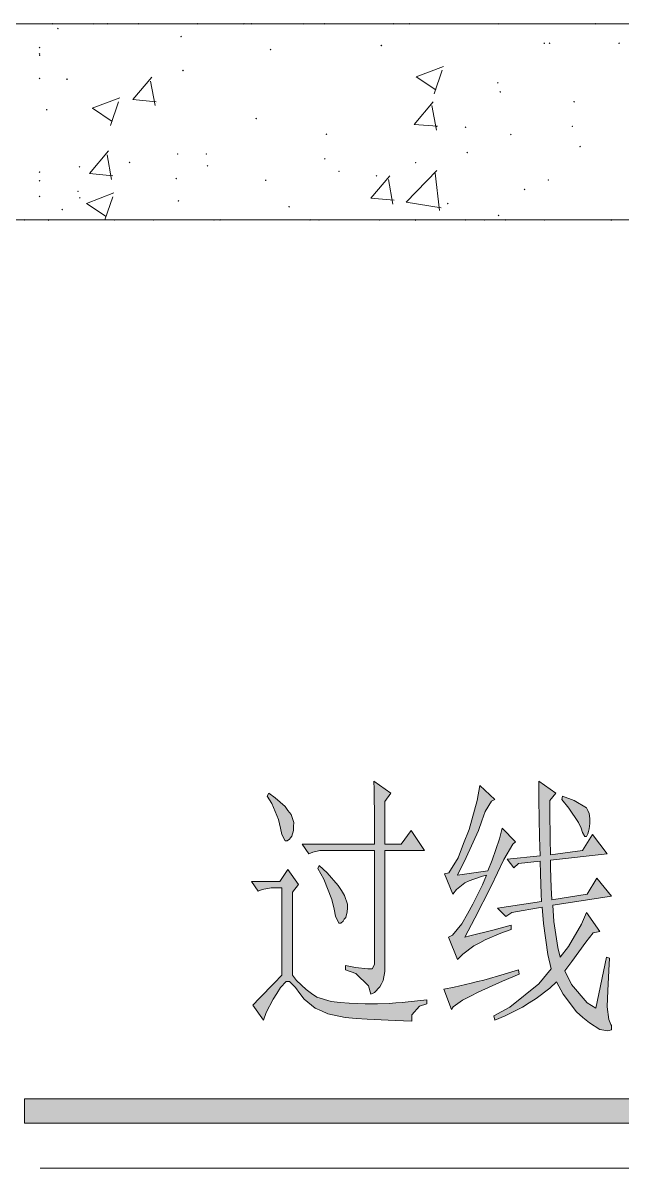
# Model space of a CAD drawing. Header units: millimetres. Extents: x -4415 to 173792, y -78716 to 47289.
# Drawn here: x 13987 to 16660, y -34156 to -29048 of the extents above; entities that cross this region are included whole.
import ezdxf

# ---------------------------------------------------------------- set-up
doc = ezdxf.new("R2010")
doc.units = ezdxf.units.MM

msp = doc.modelspace()

# ---------------------------------------------------------------- hatches: boundary and pattern name
h = msp.add_hatch(color=0)
h.dxf.hatch_style = 2
h.paths.add_polyline_path([(14119.8, -29056.1), (14115.8, -29052.1), (14119.8, -29048.1), (14123.8, -29052.1)])
h = msp.add_hatch(color=0)
h.dxf.hatch_style = 2
h.paths.add_polyline_path([(14302.3, -29056.1), (14298.3, -29052.1), (14302.3, -29048.1), (14306.3, -29052.1)])
h = msp.add_hatch(color=0)
h.dxf.hatch_style = 2
h.paths.add_polyline_path([(14365.6, -29056.1), (14361.7, -29052.1), (14365.6, -29048.1), (14369.6, -29052.1)])
h = msp.add_hatch(color=0)
h.dxf.hatch_style = 2
h.paths.add_polyline_path([(14365.6, -29056.1), (14361.7, -29052.1), (14365.6, -29048.1), (14369.6, -29052.1)])
h = msp.add_hatch(color=0)
h.dxf.hatch_style = 2
h.paths.add_polyline_path([(14365.6, -29056.1), (14361.7, -29052.1), (14365.6, -29048.1), (14369.6, -29052.1)])
h = msp.add_hatch(color=0)
h.dxf.hatch_style = 2
h.paths.add_polyline_path([(14504.1, -29056.1), (14500.1, -29052.1), (14504.1, -29048.1), (14508.1, -29052.1)])
h = msp.add_hatch(color=0)
h.dxf.hatch_style = 2
h.paths.add_polyline_path([(14767.1, -29056.1), (14763.1, -29052.1), (14767.1, -29048.1), (14771.1, -29052.1)])
h = msp.add_hatch(color=0)
h.dxf.hatch_style = 2
h.paths.add_polyline_path([(14767.1, -29056.1), (14763.1, -29052.1), (14767.1, -29048.1), (14771.1, -29052.1)])
h = msp.add_hatch(color=0)
h.dxf.hatch_style = 2
h.paths.add_polyline_path([(14767.1, -29056.1), (14763.1, -29052.1), (14767.1, -29048.1), (14771.1, -29052.1)])
h = msp.add_hatch(color=0)
h.dxf.hatch_style = 2
h.paths.add_polyline_path([(14973.2, -29056.1), (14969.2, -29052.1), (14973.2, -29048.1), (14977.2, -29052.1)])
h = msp.add_hatch(color=0)
h.dxf.hatch_style = 2
h.paths.add_polyline_path([(14973.2, -29056.1), (14969.2, -29052.1), (14973.2, -29048.1), (14977.2, -29052.1)])
h = msp.add_hatch(color=0)
h.dxf.hatch_style = 2
h.paths.add_polyline_path([(15007.6, -29056.1), (15003.6, -29052.1), (15007.6, -29048.1), (15011.5, -29052.1)])
h = msp.add_hatch(color=0)
h.dxf.hatch_style = 2
h.paths.add_polyline_path([(15007.6, -29056.1), (15003.6, -29052.1), (15007.6, -29048.1), (15011.5, -29052.1)])
h = msp.add_hatch(color=0)
h.dxf.hatch_style = 2
h.paths.add_polyline_path([(15007.6, -29056.1), (15003.6, -29052.1), (15007.6, -29048.1), (15011.5, -29052.1)])
h = msp.add_hatch(color=0)
h.dxf.hatch_style = 2
h.paths.add_polyline_path([(15237.3, -29056.1), (15233.3, -29052.1), (15237.3, -29048.1), (15241.3, -29052.1)])
h = msp.add_hatch(color=0)
h.dxf.hatch_style = 2
h.paths.add_polyline_path([(15237.3, -29056.1), (15233.3, -29052.1), (15237.3, -29048.1), (15241.3, -29052.1)])
h = msp.add_hatch(color=0)
h.dxf.hatch_style = 2
h.paths.add_polyline_path([(15237.3, -29056.1), (15233.3, -29052.1), (15237.3, -29048.1), (15241.3, -29052.1)])
h = msp.add_hatch(color=0)
h.dxf.hatch_style = 2
h.paths.add_polyline_path([(15331.8, -29056.1), (15327.8, -29052.1), (15331.8, -29048.1), (15335.7, -29052.1)])
h = msp.add_hatch(color=0)
h.dxf.hatch_style = 2
h.paths.add_polyline_path([(15331.8, -29056.1), (15327.8, -29052.1), (15331.8, -29048.1), (15335.7, -29052.1)])
h = msp.add_hatch(color=0)
h.dxf.hatch_style = 2
h.paths.add_polyline_path([(15639.9, -29056.1), (15635.9, -29052.1), (15639.9, -29048.1), (15643.8, -29052.1)])
h = msp.add_hatch(color=0)
h.dxf.hatch_style = 2
h.paths.add_polyline_path([(15639.9, -29056.1), (15635.9, -29052.1), (15639.9, -29048.1), (15643.8, -29052.1)])
h = msp.add_hatch(color=0)
h.dxf.hatch_style = 2
h.paths.add_polyline_path([(15639.9, -29056.1), (15635.9, -29052.1), (15639.9, -29048.1), (15643.8, -29052.1)])
h = msp.add_hatch(color=0)
h.dxf.hatch_style = 2
h.paths.add_polyline_path([(15710.7, -29056.1), (15706.7, -29052.1), (15710.7, -29048.1), (15714.7, -29052.1)])
h = msp.add_hatch(color=0)
h.dxf.hatch_style = 2
h.paths.add_polyline_path([(16110.1, -29056.1), (16106.1, -29052.1), (16110.1, -29048.1), (16114, -29052.1)])
h = msp.add_hatch(color=0)
h.dxf.hatch_style = 2
h.paths.add_polyline_path([(16110.1, -29056.1), (16106.1, -29052.1), (16110.1, -29048.1), (16114, -29052.1)])
h = msp.add_hatch(color=0)
h.dxf.hatch_style = 2
h.paths.add_polyline_path([(16110.1, -29056.1), (16106.1, -29052.1), (16110.1, -29048.1), (16114, -29052.1)])
h = msp.add_hatch(color=0)
h.dxf.hatch_style = 2
h.paths.add_polyline_path([(16542.7, -29056.1), (16538.7, -29052.1), (16542.7, -29048.1), (16546.6, -29052.1)])
h = msp.add_hatch(color=0)
h.dxf.hatch_style = 2
h.paths.add_polyline_path([(16542.7, -29056.1), (16538.7, -29052.1), (16542.7, -29048.1), (16546.6, -29052.1)])
h = msp.add_hatch(color=0)
h.dxf.hatch_style = 2
h.paths.add_polyline_path([(14143.4, -29077.6), (14139.4, -29073.6), (14143.4, -29069.6), (14147.4, -29073.6)])
h = msp.add_hatch(color=0)
h.dxf.hatch_style = 2
h.paths.add_polyline_path([(14693, -29113), (14689.1, -29109), (14693, -29105), (14697, -29109)])
h = msp.add_hatch(color=0)
h.dxf.hatch_style = 2
h.paths.add_polyline_path([(14061.8, -29162.4), (14057.9, -29158.4), (14061.8, -29154.4), (14065.8, -29158.4)])
h = msp.add_hatch(color=0)
h.dxf.hatch_style = 2
h.paths.add_polyline_path([(14061.8, -29162.4), (14057.9, -29158.4), (14061.8, -29154.4), (14065.8, -29158.4)])
h = msp.add_hatch(color=0)
h.dxf.hatch_style = 2
h.paths.add_polyline_path([(14061.8, -29162.4), (14057.9, -29158.4), (14061.8, -29154.4), (14065.8, -29158.4)])
h = msp.add_hatch(color=0)
h.dxf.hatch_style = 2
h.paths.add_polyline_path([(15092.4, -29171), (15088.4, -29167), (15092.4, -29163), (15096.4, -29167)])
h = msp.add_hatch(color=0)
h.dxf.hatch_style = 2
h.paths.add_polyline_path([(15586.2, -29152.7), (15582.2, -29148.7), (15586.2, -29144.8), (15590.2, -29148.7)])
h = msp.add_hatch(color=0)
h.dxf.hatch_style = 2
h.paths.add_polyline_path([(16312.9, -29143), (16309, -29139.1), (16312.9, -29135.1), (16316.9, -29139.1)])
h = msp.add_hatch(color=0)
h.dxf.hatch_style = 2
h.paths.add_polyline_path([(16312.9, -29143), (16309, -29139.1), (16312.9, -29135.1), (16316.9, -29139.1)])
h = msp.add_hatch(color=0)
h.dxf.hatch_style = 2
h.paths.add_polyline_path([(16312.9, -29143), (16309, -29139.1), (16312.9, -29135.1), (16316.9, -29139.1)])
h = msp.add_hatch(color=0)
h.dxf.hatch_style = 2
h.paths.add_polyline_path([(16336.6, -29143), (16332.6, -29139.1), (16336.6, -29135.1), (16340.5, -29139.1)])
h = msp.add_hatch(color=0)
h.dxf.hatch_style = 2
h.paths.add_polyline_path([(16646.8, -29143), (16642.8, -29139.1), (16646.8, -29135.1), (16650.8, -29139.1)])
h = msp.add_hatch(color=0)
h.dxf.hatch_style = 2
h.paths.add_polyline_path([(16646.8, -29143), (16642.8, -29139.1), (16646.8, -29135.1), (16650.8, -29139.1)])
h = msp.add_hatch(color=0)
h.dxf.hatch_style = 2
h.paths.add_polyline_path([(16646.8, -29143), (16642.8, -29139.1), (16646.8, -29135.1), (16650.8, -29139.1)])
h = msp.add_hatch(color=0)
h.dxf.hatch_style = 2
h.paths.add_polyline_path([(14061.8, -29190.3), (14057.9, -29186.3), (14061.8, -29182.3), (14065.8, -29186.3)])
h = msp.add_hatch(color=0)
h.dxf.hatch_style = 2
h.paths.add_polyline_path([(14061.8, -29190.3), (14057.9, -29186.3), (14061.8, -29182.3), (14065.8, -29186.3)])
h = msp.add_hatch(color=0)
h.dxf.hatch_style = 2
h.paths.add_polyline_path([(14061.8, -29190.3), (14057.9, -29186.3), (14061.8, -29182.3), (14065.8, -29186.3)])
h = msp.add_hatch(color=0)
h.dxf.hatch_style = 2
h.paths.add_polyline_path([(14061.8, -29196.7), (14057.9, -29192.7), (14061.8, -29188.8), (14065.8, -29192.7)])
h = msp.add_hatch(color=0)
h.dxf.hatch_style = 2
h.paths.add_polyline_path([(14061.8, -29196.7), (14057.9, -29192.7), (14061.8, -29188.8), (14065.8, -29192.7)])
h = msp.add_hatch(color=0)
h.dxf.hatch_style = 2
h.paths.add_polyline_path([(14701.6, -29264.3), (14697.7, -29260.4), (14701.6, -29256.4), (14705.6, -29260.4)])
h = msp.add_hatch(color=0)
h.dxf.hatch_style = 2
h.paths.add_polyline_path([(14061.8, -29299.8), (14057.9, -29295.8), (14061.8, -29291.8), (14065.8, -29295.8)])
h = msp.add_hatch(color=0)
h.dxf.hatch_style = 2
h.paths.add_polyline_path([(14061.8, -29299.8), (14057.9, -29295.8), (14061.8, -29291.8), (14065.8, -29295.8)])
h = msp.add_hatch(color=0)
h.dxf.hatch_style = 2
h.paths.add_polyline_path([(14061.8, -29299.8), (14057.9, -29295.8), (14061.8, -29291.8), (14065.8, -29295.8)])
h = msp.add_hatch(color=0)
h.dxf.hatch_style = 2
h.paths.add_polyline_path([(14184.2, -29303), (14180.2, -29299), (14184.2, -29295.1), (14188.2, -29299)])
h = msp.add_hatch(color=0)
h.dxf.hatch_style = 2
h.paths.add_polyline_path([(16105.8, -29319.1), (16101.8, -29315.1), (16105.8, -29311.2), (16109.7, -29315.1)])
h = msp.add_hatch(color=0)
h.dxf.hatch_style = 2
h.paths.add_polyline_path([(16105.8, -29319.1), (16101.8, -29315.1), (16105.8, -29311.2), (16109.7, -29315.1)])
h = msp.add_hatch(color=0)
h.dxf.hatch_style = 2
h.paths.add_polyline_path([(16105.8, -29319.1), (16101.8, -29315.1), (16105.8, -29311.2), (16109.7, -29315.1)])
h = msp.add_hatch(color=0)
h.dxf.hatch_style = 2
h.paths.add_polyline_path([(16116.5, -29359.9), (16112.5, -29355.9), (16116.5, -29351.9), (16120.5, -29355.9)])
h = msp.add_hatch(color=0)
h.dxf.hatch_style = 2
h.paths.add_polyline_path([(16116.5, -29359.9), (16112.5, -29355.9), (16116.5, -29351.9), (16120.5, -29355.9)])
h = msp.add_hatch(color=0)
h.dxf.hatch_style = 2
h.paths.add_polyline_path([(16116.5, -29359.9), (16112.5, -29355.9), (16116.5, -29351.9), (16120.5, -29355.9)])
h = msp.add_hatch(color=0)
h.dxf.hatch_style = 2
h.paths.add_polyline_path([(16446.1, -29403.9), (16442.1, -29399.9), (16446.1, -29396), (16450, -29399.9)])
h = msp.add_hatch(color=0)
h.dxf.hatch_style = 2
h.paths.add_polyline_path([(14094, -29439.3), (14090.1, -29435.4), (14094, -29431.4), (14098, -29435.4)])
h = msp.add_hatch(color=0)
h.dxf.hatch_style = 2
h.paths.add_polyline_path([(15028, -29479), (15024, -29475.1), (15028, -29471.1), (15031.9, -29475.1)])
h = msp.add_hatch(color=0)
h.dxf.hatch_style = 2
h.paths.add_polyline_path([(15832, -29514.5), (15828, -29510.5), (15832, -29506.5), (15836, -29510.5)])
h = msp.add_hatch(color=0)
h.dxf.hatch_style = 2
h.paths.add_polyline_path([(15961.9, -29517.7), (15957.9, -29513.7), (15961.9, -29509.8), (15965.9, -29513.7)])
h = msp.add_hatch(color=0)
h.dxf.hatch_style = 2
h.paths.add_polyline_path([(16438.5, -29513.4), (16434.6, -29509.4), (16438.5, -29505.5), (16442.5, -29509.4)])
h = msp.add_hatch(color=0)
h.dxf.hatch_style = 2
h.paths.add_polyline_path([(15341.4, -29548.8), (15337.5, -29544.9), (15341.4, -29540.9), (15345.4, -29544.9)])
h = msp.add_hatch(color=0)
h.dxf.hatch_style = 2
h.paths.add_polyline_path([(16163.7, -29549.9), (16159.8, -29545.9), (16163.7, -29542), (16167.7, -29545.9)])
h = msp.add_hatch(color=0)
h.dxf.hatch_style = 2
h.paths.add_polyline_path([(16163.7, -29549.9), (16159.8, -29545.9), (16163.7, -29542), (16167.7, -29545.9)])
h = msp.add_hatch(color=0)
h.dxf.hatch_style = 2
h.paths.add_polyline_path([(16163.7, -29549.9), (16159.8, -29545.9), (16163.7, -29542), (16167.7, -29545.9)])
h = msp.add_hatch(color=0)
h.dxf.hatch_style = 2
h.paths.add_polyline_path([(15969.4, -29630.4), (15965.5, -29626.4), (15969.4, -29622.5), (15973.4, -29626.4)])
h = msp.add_hatch(color=0)
h.dxf.hatch_style = 2
h.paths.add_polyline_path([(16472.9, -29603.6), (16468.9, -29599.6), (16472.9, -29595.6), (16476.9, -29599.6)])
h = msp.add_hatch(color=0)
h.dxf.hatch_style = 2
h.paths.add_polyline_path([(14463.3, -29674.4), (14459.3, -29670.5), (14463.3, -29666.5), (14467.3, -29670.5)])
h = msp.add_hatch(color=0)
h.dxf.hatch_style = 2
h.paths.add_polyline_path([(14678, -29636.9), (14674, -29632.9), (14678, -29628.9), (14682, -29632.9)])
h = msp.add_hatch(color=0)
h.dxf.hatch_style = 2
h.paths.add_polyline_path([(14805.8, -29636.9), (14801.8, -29632.9), (14805.8, -29628.9), (14809.7, -29632.9)])
h = msp.add_hatch(color=0)
h.dxf.hatch_style = 2
h.paths.add_polyline_path([(15333.9, -29658.3), (15329.9, -29654.4), (15333.9, -29650.4), (15337.9, -29654.4)])
h = msp.add_hatch(color=0)
h.dxf.hatch_style = 2
h.paths.add_polyline_path([(15739.7, -29675.5), (15735.7, -29671.5), (15739.7, -29667.6), (15743.7, -29671.5)])
h = msp.add_hatch(color=0)
h.dxf.hatch_style = 2
h.paths.add_polyline_path([(14061.8, -29717.4), (14057.9, -29713.4), (14061.8, -29709.4), (14065.8, -29713.4)])
h = msp.add_hatch(color=0)
h.dxf.hatch_style = 2
h.paths.add_polyline_path([(14240, -29693.7), (14236.1, -29689.8), (14240, -29685.8), (14244, -29689.8)])
h = msp.add_hatch(color=0)
h.dxf.hatch_style = 2
h.paths.add_polyline_path([(14811.1, -29689.5), (14807.2, -29685.5), (14811.1, -29681.5), (14815.1, -29685.5)])
h = msp.add_hatch(color=0)
h.dxf.hatch_style = 2
h.paths.add_polyline_path([(15397.3, -29714.1), (15393.3, -29710.2), (15397.3, -29706.2), (15401.2, -29710.2)])
h = msp.add_hatch(color=0)
h.dxf.hatch_style = 2
h.paths.add_polyline_path([(14061.8, -29756), (14057.9, -29752), (14061.8, -29748.1), (14065.8, -29752)])
h = msp.add_hatch(color=0)
h.dxf.hatch_style = 2
h.paths.add_polyline_path([(14061.8, -29756), (14057.9, -29752), (14061.8, -29748.1), (14065.8, -29752)])
h = msp.add_hatch(color=0)
h.dxf.hatch_style = 2
h.paths.add_polyline_path([(14061.8, -29756), (14057.9, -29752), (14061.8, -29748.1), (14065.8, -29752)])
h = msp.add_hatch(color=0)
h.dxf.hatch_style = 2
h.paths.add_polyline_path([(14671.6, -29746.3), (14667.6, -29742.4), (14671.6, -29738.4), (14675.5, -29742.4)])
h = msp.add_hatch(color=0)
h.dxf.hatch_style = 2
h.paths.add_polyline_path([(15070.9, -29753.9), (15066.9, -29749.9), (15070.9, -29745.9), (15074.9, -29749.9)])
h = msp.add_hatch(color=0)
h.dxf.hatch_style = 2
h.paths.add_polyline_path([(15564.7, -29734.5), (15560.7, -29730.6), (15564.7, -29726.6), (15568.7, -29730.6)])
h = msp.add_hatch(color=0)
h.dxf.hatch_style = 2
h.paths.add_polyline_path([(16331.2, -29752.8), (16327.2, -29748.8), (16331.2, -29744.8), (16335.2, -29748.8)])
h = msp.add_hatch(color=0)
h.dxf.hatch_style = 2
h.paths.add_polyline_path([(14061.8, -29825.8), (14057.9, -29821.8), (14061.8, -29817.8), (14065.8, -29821.8)])
h = msp.add_hatch(color=0)
h.dxf.hatch_style = 2
h.paths.add_polyline_path([(14061.8, -29825.8), (14057.9, -29821.8), (14061.8, -29817.8), (14065.8, -29821.8)])
h = msp.add_hatch(color=0)
h.dxf.hatch_style = 2
h.paths.add_polyline_path([(14233.6, -29803.2), (14229.6, -29799.3), (14233.6, -29795.3), (14237.6, -29799.3)])
h = msp.add_hatch(color=0)
h.dxf.hatch_style = 2
h.paths.add_polyline_path([(14241.1, -29832.2), (14237.1, -29828.3), (14241.1, -29824.3), (14245.1, -29828.3)])
h = msp.add_hatch(color=0)
h.dxf.hatch_style = 2
h.paths.add_polyline_path([(16224.9, -29794.7), (16220.9, -29790.7), (16224.9, -29786.7), (16228.9, -29790.7)])
h = msp.add_hatch(color=0)
h.dxf.hatch_style = 2
h.paths.add_polyline_path([(16224.9, -29794.7), (16220.9, -29790.7), (16224.9, -29786.7), (16228.9, -29790.7)])
h = msp.add_hatch(color=0)
h.dxf.hatch_style = 2
h.paths.add_polyline_path([(16224.9, -29794.7), (16220.9, -29790.7), (16224.9, -29786.7), (16228.9, -29790.7)])
h = msp.add_hatch(color=0)
h.dxf.hatch_style = 2
h.paths.add_polyline_path([(14162.7, -29884.8), (14158.8, -29880.9), (14162.7, -29876.9), (14166.7, -29880.9)])
h = msp.add_hatch(color=0)
h.dxf.hatch_style = 2
h.paths.add_polyline_path([(14681.2, -29846.2), (14677.3, -29842.2), (14681.2, -29838.2), (14685.2, -29842.2)])
h = msp.add_hatch(color=0)
h.dxf.hatch_style = 2
h.paths.add_polyline_path([(15175, -29871.9), (15171.1, -29868), (15175, -29864), (15179, -29868)])
h = msp.add_hatch(color=0)
h.dxf.hatch_style = 2
h.paths.add_polyline_path([(15882.5, -29858), (15878.5, -29854), (15882.5, -29850), (15886.4, -29854)])
h = msp.add_hatch(color=0)
h.dxf.hatch_style = 2
h.paths.add_polyline_path([(13994.2, -29931), (13990.2, -29927), (13994.2, -29923), (13998.2, -29927)])
h = msp.add_hatch(color=0)
h.dxf.hatch_style = 2
h.paths.add_polyline_path([(14101.5, -29931), (14097.6, -29927), (14101.5, -29923), (14105.5, -29927)])
h = msp.add_hatch(color=0)
h.dxf.hatch_style = 2
h.paths.add_polyline_path([(14396.8, -29931), (14392.8, -29927), (14396.8, -29923), (14400.7, -29927)])
h = msp.add_hatch(color=0)
h.dxf.hatch_style = 2
h.paths.add_polyline_path([(14570.7, -29931), (14566.7, -29927), (14570.7, -29923), (14574.6, -29927)])
h = msp.add_hatch(color=0)
h.dxf.hatch_style = 2
h.paths.add_polyline_path([(14570.7, -29931), (14566.7, -29927), (14570.7, -29923), (14574.6, -29927)])
h = msp.add_hatch(color=0)
h.dxf.hatch_style = 2
h.paths.add_polyline_path([(14570.7, -29931), (14566.7, -29927), (14570.7, -29923), (14574.6, -29927)])
h = msp.add_hatch(color=0)
h.dxf.hatch_style = 2
h.paths.add_polyline_path([(14840.1, -29931), (14836.1, -29927), (14840.1, -29923), (14844.1, -29927)])
h = msp.add_hatch(color=0)
h.dxf.hatch_style = 2
h.paths.add_polyline_path([(14840.1, -29931), (14836.1, -29927), (14840.1, -29923), (14844.1, -29927)])
h = msp.add_hatch(color=0)
h.dxf.hatch_style = 2
h.paths.add_polyline_path([(14866.9, -29931), (14863, -29927), (14866.9, -29923), (14870.9, -29927)])
h = msp.add_hatch(color=0)
h.dxf.hatch_style = 2
h.paths.add_polyline_path([(15268.4, -29931), (15264.5, -29927), (15268.4, -29923), (15272.4, -29927)])
h = msp.add_hatch(color=0)
h.dxf.hatch_style = 2
h.paths.add_polyline_path([(15308.2, -29931), (15304.2, -29927), (15308.2, -29923), (15312.1, -29927)])
h = msp.add_hatch(color=0)
h.dxf.hatch_style = 2
h.paths.add_polyline_path([(15577.6, -29931), (15573.6, -29927), (15577.6, -29923), (15581.6, -29927)])
h = msp.add_hatch(color=0)
h.dxf.hatch_style = 2
h.paths.add_polyline_path([(15577.6, -29931), (15573.6, -29927), (15577.6, -29923), (15581.6, -29927)])
h = msp.add_hatch(color=0)
h.dxf.hatch_style = 2
h.paths.add_polyline_path([(15577.6, -29931), (15573.6, -29927), (15577.6, -29923), (15581.6, -29927)])
h = msp.add_hatch(color=0)
h.dxf.hatch_style = 2
h.paths.add_polyline_path([(15738.6, -29931), (15734.7, -29927), (15738.6, -29923), (15742.6, -29927)])
h = msp.add_hatch(color=0)
h.dxf.hatch_style = 2
h.paths.add_polyline_path([(15963, -29931), (15959, -29927), (15963, -29923), (15967, -29927)])
h = msp.add_hatch(color=0)
h.dxf.hatch_style = 2
h.paths.add_polyline_path([(15963, -29931), (15959, -29927), (15963, -29923), (15967, -29927)])
h = msp.add_hatch(color=0)
h.dxf.hatch_style = 2
h.paths.add_polyline_path([(16045.6, -29931), (16041.7, -29927), (16045.6, -29923), (16049.6, -29927)])
h = msp.add_hatch(color=0)
h.dxf.hatch_style = 2
h.paths.add_polyline_path([(16045.6, -29931), (16041.7, -29927), (16045.6, -29923), (16049.6, -29927)])
h = msp.add_hatch(color=0)
h.dxf.hatch_style = 2
h.paths.add_polyline_path([(16109, -29910.6), (16105, -29906.6), (16109, -29902.6), (16113, -29906.6)])
h = msp.add_hatch(color=0)
h.dxf.hatch_style = 2
h.paths.add_polyline_path([(16141.2, -29931), (16137.2, -29927), (16141.2, -29923), (16145.2, -29927)])
h = msp.add_hatch(color=0)
h.dxf.hatch_style = 2
h.paths.add_polyline_path([(16315.1, -29931), (16311.1, -29927), (16315.1, -29923), (16319.1, -29927)])
h = msp.add_hatch(color=0)
h.dxf.hatch_style = 2
h.paths.add_polyline_path([(16611.4, -29931), (16607.4, -29927), (16611.4, -29923), (16615.3, -29927)])
h = msp.add_hatch(color=0)
h.dxf.hatch_style = 2
h.paths.add_polyline_path([(15556.1, -32710.6), (15556.1, -32606.5), (15554, -32465.8), (15552.9, -32430.4), (15629.1, -32483), (15602.3, -32520.6), (15602.3, -32710.6), (15675.3, -32710.6), (15719.3, -32649.4), (15778.3, -32739.6), (15602.3, -32739.6), (15602.3, -33252.7), (15602.3, -33278.5), (15594.8, -33319.3), (15587.3, -33333.2), (15579.7, -33347.2), (15556.1, -33371.9), (15539, -33380.5), (15529.3, -33342.9), (15472.4, -33288.1), (15426.2, -33272), (15426.2, -33252.7), (15471.3, -33260.2), (15526.1, -33266.7), (15535.7, -33266.7), (15545.4, -33266.7), (15556.1, -33247.3), (15556.1, -33229.1), (15556.1, -32739.6), (15326.4, -32739.6), (15312.4, -32739.6), (15281.3, -32746), (15263.1, -32753.5), (15233, -32710.6)])
h = msp.add_hatch(color=0)
h.dxf.hatch_style = 2
h.paths.add_polyline_path([(16340.9, -32782.5), (16340.9, -32815.8), (16344.1, -32903.8), (16347.3, -32958.6), (16504, -32933.9), (16547, -32863), (16613.5, -32943.5), (16350.5, -32982.2), (16355.9, -33055.2), (16373.1, -33172.2), (16383.8, -33215.1), (16421.4, -33166.8), (16479.3, -33067), (16500.8, -33015.5), (16560.9, -33100.3), (16530.9, -33105.6), (16498.7, -33148.6), (16435.3, -33233.4), (16404.2, -33276.3), (16434.3, -33336.4), (16504, -33419.1), (16543.7, -33442.7), (16591, -33215.1), (16603.9, -33219.4), (16600.6, -33274.2), (16596.3, -33364.4), (16595.3, -33399.8), (16594.2, -33436.3), (16601.7, -33493.2), (16610.3, -33514.6), (16612.5, -33518.9), (16613.5, -33526.5), (16613.5, -33538.3), (16596.3, -33543.6), (16579.2, -33540.4), (16560.9, -33537.2), (16514.8, -33508.2), (16485.8, -33483.5), (16456.8, -33458.8), (16397.8, -33379.4), (16367.7, -33324.6), (16337.6, -33352.5), (16276.4, -33399.8), (16246.4, -33419.1), (16215.3, -33438.4), (16138, -33476), (16091.8, -33495.3), (16088.6, -33476), (16159.4, -33438.4), (16288.3, -33333.2), (16344.1, -33266.7), (16329, -33203.3), (16309.7, -33064.8), (16304.4, -32991.9), (16168, -33015.5), (16141.2, -33033.7), (16104.7, -32996.1), (16301.1, -32967.2), (16299, -32933.9), (16295.8, -32843.7), (16294.7, -32786.8), (16198.1, -32796.5), (16177.7, -32815.8), (16147.6, -32777.2), (16294.7, -32763.2), (16292.5, -32679.5), (16289.3, -32513.1), (16288.3, -32430.4), (16364.5, -32483), (16337.6, -32516.3), (16337.6, -32565.7), (16339.8, -32687), (16340.9, -32758.9), (16483.6, -32739.6), (16527.6, -32667.7), (16594.2, -32753.5)])
h = msp.add_hatch(color=0)
h.dxf.hatch_style = 2
h.paths.add_polyline_path([(16025.2, -32449.7), (16091.8, -32510.9), (16077.8, -32518.4), (16049.9, -32565.7), (16034.9, -32606.5), (16019.9, -32649.4), (15965.1, -32770.7), (15925.4, -32849.1), (16061.7, -32829.8), (16081.1, -32782.5), (16113.3, -32687), (16125.1, -32639.7), (16184.1, -32700.9), (16173.4, -32710.6), (16132.6, -32779.3), (16104.7, -32839.4), (16076.8, -32898.5), (16003.8, -33041.2), (15958.7, -33125), (15981.2, -33119.6), (16084.3, -33093.8), (16164.8, -33072.4), (16164.8, -33091.7), (16119.7, -33107.8), (16049.9, -33137.8), (16025.2, -33150.7), (15999.5, -33163.6), (15950.1, -33201.2), (15925.4, -33224.8), (15885.7, -33125), (15903.9, -33117.4), (15945.8, -33065.9), (15970.5, -33021.9), (15994.1, -32977.9), (16037.1, -32892), (16055.3, -32849.1), (16037.1, -32853.4), (15998.4, -32866.3), (15978, -32874.8), (15958.7, -32883.4), (15922.2, -32913.5), (15905, -32933.9), (15868.5, -32843.7), (15886.8, -32839.4), (15929.7, -32771.8), (15953.3, -32708.4), (15978, -32645.1), (16013.4, -32516.3)])
h = msp.add_hatch(color=0)
h.dxf.hatch_style = 2
h.paths.add_polyline_path([(15076.3, -32497), (15083.8, -32483), (15112.8, -32504.5), (15156.8, -32543.1), (15169.7, -32561.4), (15183.6, -32578.6), (15195.4, -32614), (15194.4, -32632.2), (15194.4, -32650.5), (15186.8, -32675.2), (15181.5, -32682.7), (15176.1, -32689.1), (15166.5, -32696.6), (15163.2, -32696.6), (15156.8, -32696.6), (15142.8, -32667.7), (15136.4, -32639.7), (15127.8, -32601.1), (15097.7, -32530.2)])
h = msp.add_hatch(color=0)
h.dxf.hatch_style = 2
h.paths.add_polyline_path([(16391.3, -32510.9), (16394.5, -32497), (16446.1, -32516.3), (16501.9, -32548.5), (16507.2, -32561.4), (16512.6, -32574.3), (16516.9, -32596.8), (16516.9, -32606.5), (16516.9, -32618.3), (16513.7, -32641.9), (16510.5, -32653.7), (16507.2, -32665.5), (16500.8, -32677.3), (16497.6, -32677.3), (16494.4, -32677.3), (16483.6, -32659.1), (16477.2, -32639.7), (16465.4, -32614), (16422.4, -32549.6)])
h = msp.add_hatch(color=0)
h.dxf.hatch_style = 2
h.paths.add_polyline_path([(15190.1, -33295.7), (15208.3, -33319.3), (15250.2, -33359), (15274.9, -33376.2), (15298.5, -33393.3), (15362.9, -33412.7), (15402.6, -33417), (15442.3, -33420.2), (15514.3, -33423.4), (15545.4, -33423.4), (15569, -33423.4), (15621.6, -33421.2), (15650.6, -33419.1), (15679.6, -33417), (15748.3, -33409.4), (15789.1, -33405.1), (15789.1, -33423.4), (15755.8, -33433.1), (15722.5, -33471.7), (15722.5, -33499.6), (15647.4, -33497.5), (15522.9, -33491), (15474.5, -33487.8), (15425.2, -33484.6), (15347.9, -33467.4), (15320, -33454.5), (15291, -33441.6), (15242.7, -33401.9), (15223.3, -33376.2), (15203, -33350.4), (15176.1, -33323.6), (15168.6, -33323.6), (15161.1, -33323.6), (15136.4, -33350.4), (15120.3, -33376.2), (15103.1, -33401.9), (15073.1, -33462), (15060.2, -33495.3), (15012.9, -33428.8), (15043, -33397.6), (15108.5, -33331.1), (15142.8, -33295.7), (15142.8, -32904.9), (15117.1, -32904.9), (15094.5, -32904.9), (15054.8, -32912.4), (15036.6, -32919.9), (15006.5, -32877), (15133.2, -32877), (15169.7, -32824.4), (15216.9, -32890.9), (15190.1, -32924.2)])
h = msp.add_hatch(color=0)
h.dxf.hatch_style = 2
h.paths.add_polyline_path([(15302.8, -32820.1), (15309.2, -32806.1), (15344.7, -32839.4), (15394, -32895.2), (15408, -32917.8), (15421.9, -32940.3), (15434.8, -32979), (15434.8, -32996.1), (15433.8, -33012.2), (15427.3, -33038), (15420.9, -33045.5), (15415.5, -33054.1), (15405.8, -33062.7), (15402.6, -33062.7), (15396.2, -33062.7), (15382.2, -33031.6), (15375.8, -33000.4), (15366.1, -32957.5), (15329.6, -32867.3)])
h = msp.add_hatch(color=0)
h.dxf.hatch_style = 2
h.paths.add_polyline_path([(15865.3, -33357.9), (15911.5, -33348.3), (15986.6, -33331.1), (16014.5, -33323.6), (16043.5, -33317.1), (16134.7, -33290.3), (16198.1, -33272), (16201.3, -33290.3), (16126.2, -33321.4), (16017.7, -33370.8), (15983.4, -33388), (15949, -33406.2), (15907.2, -33436.3), (15898.6, -33448.1)])
h = msp.add_hatch(color=0)
h.dxf.hatch_style = 2
h.paths.add_polyline_path([(13994.2, -33954.8), (13994.2, -33846.4), (20871, -33846.4), (20871, -33954.8)])

# ---------------------------------------------------------------- linework, layer by layer
at = {"color": 0, "lineweight": 0}
for points in [[(9172, -29052.1), (23869.3, -29052.1)], [(23869.3, -29052.1), (9172, -29052.1)], [(15741.8, -29289.4), (15864.2, -29242.1)], [(15822.4, -29364.5), (15857.8, -29259.3)], [(14478.3, -29390.3), (14562.1, -29290.4)], [(14577.1, -29417.1), (14556.7, -29307.6)], [(15741.8, -29289.4), (15828.8, -29347.3)], [(14296.9, -29428.9), (14420.4, -29381.7)], [(14378.5, -29505.1), (14413.9, -29399.9)], [(14478.3, -29390.3), (14582.5, -29399.9)], [(15733.3, -29500.8), (15817, -29399.9)], [(15832, -29526.6), (15811.6, -29417.1)], [(14298, -29428.9), (14384.9, -29488)], [(15733.3, -29500.8), (15837.4, -29509.4)], [(14284, -29719.8), (14368.8, -29618.9)], [(14382.8, -29746.7), (14363.5, -29637.2)], [(14284, -29719.8), (14389.2, -29729.5)], [(15696.8, -29847.6), (15833.1, -29705.9)], [(15846, -29885.2), (15826.7, -29718.8)], [(15539, -29829.3), (15623.8, -29729.5)], [(15637.7, -29856.2), (15618.4, -29746.7)], [(14271.2, -29852.9), (14393.5, -29805.7)], [(14352.7, -29927), (14388.2, -29824)], [(14271.2, -29852.9), (14358.1, -29912)], [(15539, -29829.3), (15644.2, -29839)], [(15696.8, -29847.6), (15852.4, -29872.3)], [(9172, -29927), (23869.3, -29927)], [(14064, -34155.5), (20812, -34155.5)]]:
    msp.add_lwpolyline(points, dxfattribs=at)
for points in [[(15556.1, -32710.6), (15556.1, -32606.5), (15554, -32465.8), (15552.9, -32430.4), (15629.1, -32483), (15602.3, -32520.6), (15602.3, -32710.6), (15675.3, -32710.6), (15719.3, -32649.4), (15778.3, -32739.6), (15602.3, -32739.6), (15602.3, -33252.7), (15602.3, -33278.5), (15594.8, -33319.3), (15587.3, -33333.2), (15579.7, -33347.2), (15556.1, -33371.9), (15539, -33380.5), (15529.3, -33342.9), (15472.4, -33288.1), (15426.2, -33272), (15426.2, -33252.7), (15471.3, -33260.2), (15526.1, -33266.7), (15535.7, -33266.7), (15545.4, -33266.7), (15556.1, -33247.3), (15556.1, -33229.1), (15556.1, -32739.6), (15326.4, -32739.6), (15312.4, -32739.6), (15281.3, -32746), (15263.1, -32753.5), (15233, -32710.6)], [(16340.9, -32782.5), (16340.9, -32815.8), (16344.1, -32903.8), (16347.3, -32958.6), (16504, -32933.9), (16547, -32863), (16613.5, -32943.5), (16350.5, -32982.2), (16355.9, -33055.2), (16373.1, -33172.2), (16383.8, -33215.1), (16421.4, -33166.8), (16479.3, -33067), (16500.8, -33015.5), (16560.9, -33100.3), (16530.9, -33105.6), (16498.7, -33148.6), (16435.3, -33233.4), (16404.2, -33276.3), (16434.3, -33336.4), (16504, -33419.1), (16543.7, -33442.7), (16591, -33215.1), (16603.9, -33219.4), (16600.6, -33274.2), (16596.3, -33364.4), (16595.3, -33399.8), (16594.2, -33436.3), (16601.7, -33493.2), (16610.3, -33514.6), (16612.5, -33518.9), (16613.5, -33526.5), (16613.5, -33538.3), (16596.3, -33543.6), (16579.2, -33540.4), (16560.9, -33537.2), (16514.8, -33508.2), (16485.8, -33483.5), (16456.8, -33458.8), (16397.8, -33379.4), (16367.7, -33324.6), (16337.6, -33352.5), (16276.4, -33399.8), (16246.4, -33419.1), (16215.3, -33438.4), (16138, -33476), (16091.8, -33495.3), (16088.6, -33476), (16159.4, -33438.4), (16288.3, -33333.2), (16344.1, -33266.7), (16329, -33203.3), (16309.7, -33064.8), (16304.4, -32991.9), (16168, -33015.5), (16141.2, -33033.7), (16104.7, -32996.1), (16301.1, -32967.2), (16299, -32933.9), (16295.8, -32843.7), (16294.7, -32786.8), (16198.1, -32796.5), (16177.7, -32815.8), (16147.6, -32777.2), (16294.7, -32763.2), (16292.5, -32679.5), (16289.3, -32513.1), (16288.3, -32430.4), (16364.5, -32483), (16337.6, -32516.3), (16337.6, -32565.7), (16339.8, -32687), (16340.9, -32758.9), (16483.6, -32739.6), (16527.6, -32667.7), (16594.2, -32753.5)], [(16025.2, -32449.7), (16091.8, -32510.9), (16077.8, -32518.4), (16049.9, -32565.7), (16034.9, -32606.5), (16019.9, -32649.4), (15965.1, -32770.7), (15925.4, -32849.1), (16061.7, -32829.8), (16081.1, -32782.5), (16113.3, -32687), (16125.1, -32639.7), (16184.1, -32700.9), (16173.4, -32710.6), (16132.6, -32779.3), (16104.7, -32839.4), (16076.8, -32898.5), (16003.8, -33041.2), (15958.7, -33125), (15981.2, -33119.6), (16084.3, -33093.8), (16164.8, -33072.4), (16164.8, -33091.7), (16119.7, -33107.8), (16049.9, -33137.8), (16025.2, -33150.7), (15999.5, -33163.6), (15950.1, -33201.2), (15925.4, -33224.8), (15885.7, -33125), (15903.9, -33117.4), (15945.8, -33065.9), (15970.5, -33021.9), (15994.1, -32977.9), (16037.1, -32892), (16055.3, -32849.1), (16037.1, -32853.4), (15998.4, -32866.3), (15978, -32874.8), (15958.7, -32883.4), (15922.2, -32913.5), (15905, -32933.9), (15868.5, -32843.7), (15886.8, -32839.4), (15929.7, -32771.8), (15953.3, -32708.4), (15978, -32645.1), (16013.4, -32516.3)], [(15076.3, -32497), (15083.8, -32483), (15112.8, -32504.5), (15156.8, -32543.1), (15169.7, -32561.4), (15183.6, -32578.6), (15195.4, -32614), (15194.4, -32632.2), (15194.4, -32650.5), (15186.8, -32675.2), (15181.5, -32682.7), (15176.1, -32689.1), (15166.5, -32696.6), (15163.2, -32696.6), (15156.8, -32696.6), (15142.8, -32667.7), (15136.4, -32639.7), (15127.8, -32601.1), (15097.7, -32530.2)], [(16391.3, -32510.9), (16394.5, -32497), (16446.1, -32516.3), (16501.9, -32548.5), (16507.2, -32561.4), (16512.6, -32574.3), (16516.9, -32596.8), (16516.9, -32606.5), (16516.9, -32618.3), (16513.7, -32641.9), (16510.5, -32653.7), (16507.2, -32665.5), (16500.8, -32677.3), (16497.6, -32677.3), (16494.4, -32677.3), (16483.6, -32659.1), (16477.2, -32639.7), (16465.4, -32614), (16422.4, -32549.6)], [(15190.1, -33295.7), (15208.3, -33319.3), (15250.2, -33359), (15274.9, -33376.2), (15298.5, -33393.3), (15362.9, -33412.7), (15402.6, -33417), (15442.3, -33420.2), (15514.3, -33423.4), (15545.4, -33423.4), (15569, -33423.4), (15621.6, -33421.2), (15650.6, -33419.1), (15679.6, -33417), (15748.3, -33409.4), (15789.1, -33405.1), (15789.1, -33423.4), (15755.8, -33433.1), (15722.5, -33471.7), (15722.5, -33499.6), (15647.4, -33497.5), (15522.9, -33491), (15474.5, -33487.8), (15425.2, -33484.6), (15347.9, -33467.4), (15320, -33454.5), (15291, -33441.6), (15242.7, -33401.9), (15223.3, -33376.2), (15203, -33350.4), (15176.1, -33323.6), (15168.6, -33323.6), (15161.1, -33323.6), (15136.4, -33350.4), (15120.3, -33376.2), (15103.1, -33401.9), (15073.1, -33462), (15060.2, -33495.3), (15012.9, -33428.8), (15043, -33397.6), (15108.5, -33331.1), (15142.8, -33295.7), (15142.8, -32904.9), (15117.1, -32904.9), (15094.5, -32904.9), (15054.8, -32912.4), (15036.6, -32919.9), (15006.5, -32877), (15133.2, -32877), (15169.7, -32824.4), (15216.9, -32890.9), (15190.1, -32924.2)], [(15302.8, -32820.1), (15309.2, -32806.1), (15344.7, -32839.4), (15394, -32895.2), (15408, -32917.8), (15421.9, -32940.3), (15434.8, -32979), (15434.8, -32996.1), (15433.8, -33012.2), (15427.3, -33038), (15420.9, -33045.5), (15415.5, -33054.1), (15405.8, -33062.7), (15402.6, -33062.7), (15396.2, -33062.7), (15382.2, -33031.6), (15375.8, -33000.4), (15366.1, -32957.5), (15329.6, -32867.3)], [(15865.3, -33357.9), (15911.5, -33348.3), (15986.6, -33331.1), (16014.5, -33323.6), (16043.5, -33317.1), (16134.7, -33290.3), (16198.1, -33272), (16201.3, -33290.3), (16126.2, -33321.4), (16017.7, -33370.8), (15983.4, -33388), (15949, -33406.2), (15907.2, -33436.3), (15898.6, -33448.1)], [(13994.2, -33954.8), (13994.2, -33846.4), (20871, -33846.4), (20871, -33954.8)]]:
    msp.add_lwpolyline(points, close=True, dxfattribs=at)

doc.saveas('drawing.dxf')
